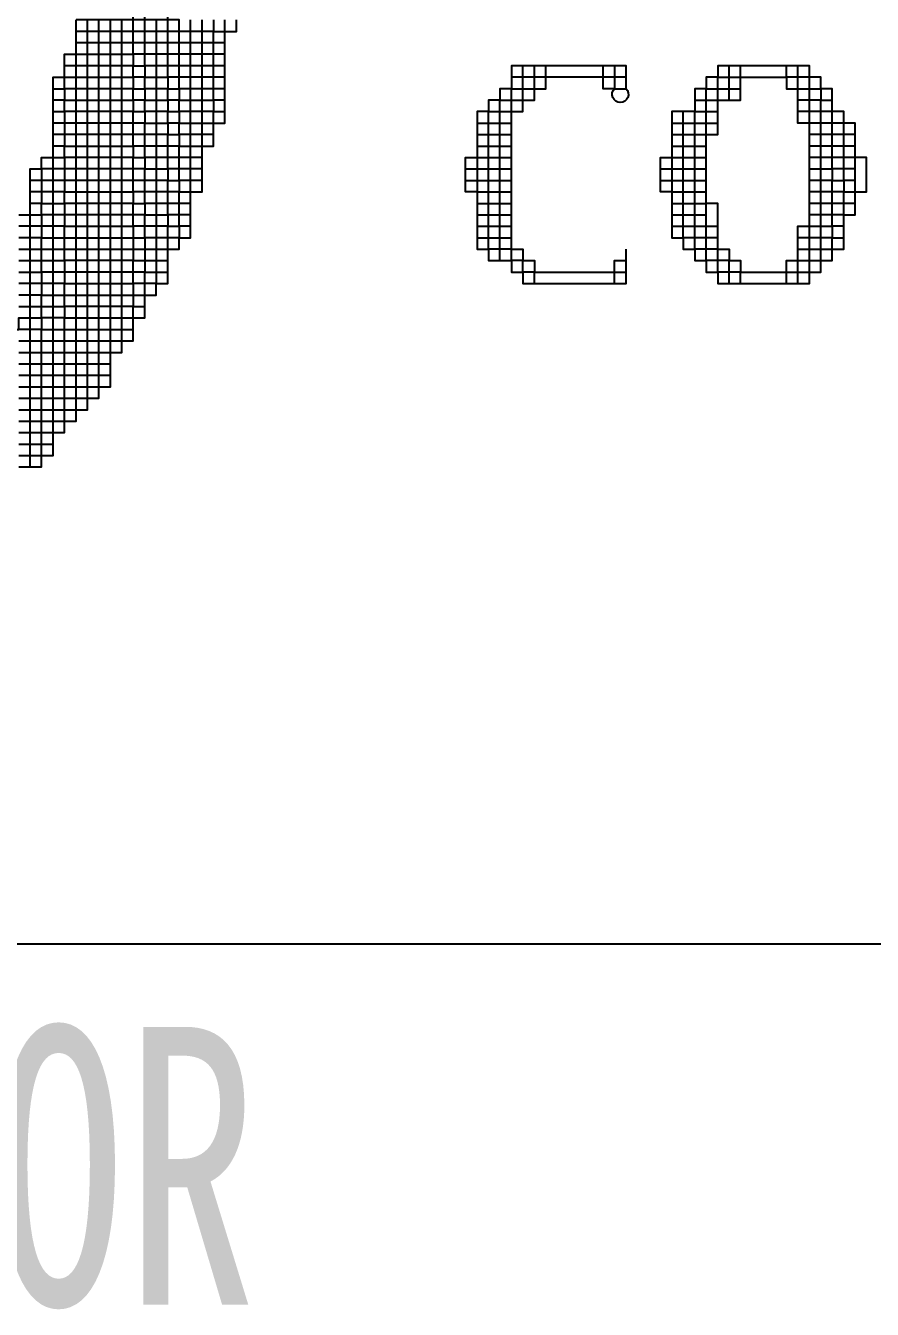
# Model space of a CAD drawing. Header units: millimetres. Extents: x 0 to 420, y 0 to 297.
# Drawn here: x 363.13 to 369.53, y 65.08 to 74.78 of the extents above; entities that cross this region are included whole.
import ezdxf
from ezdxf.enums import TextEntityAlignment as Align

# ---------------------------------------------------------------- set-up
doc = ezdxf.new("R2010")
doc.units = ezdxf.units.MM
doc.layers.add('GPDRAW', color=1, linetype='Continuous')
doc.layers.add('TEXT', color=255, linetype='Continuous')
doc.styles.add('ECL', font='SIMFANG_2312.TTF', dxfattribs={"width": 0.7, "height": 3})
doc.styles.add('LXL', font='SIMFANG_2312.TTF', dxfattribs={"width": 0.7, "height": 3})

# ---------------------------------------------------------------- blocks, each defined once
blk = doc.blocks.new('*U69')
at = {"color": 32, "linetype": 'Continuous'}
for points in [[(-15.708, -1.961), (-15.559, -1.961), (-15.411, -1.961), (-15.411, -1.812), (-15.262, -1.812), (-15.114, -1.812), (-15.114, -1.664), (-14.965, -1.664), (-14.817, -1.664), (-14.668, -1.664), (-14.52, -1.664), (-14.371, -1.664), (-14.371, -1.515), (-14.371, -1.367), (-14.371, -1.218), (-14.371, -1.07), (-14.371, -0.921), (-14.371, -0.773), (-14.371, -0.624), (-14.371, -0.476), (-14.371, -0.327), (-14.371, -0.179), (-14.371, -0.03), (-14.371, 0.118), (-14.371, 0.267), (-14.371, 0.415), (-14.371, 0.564), (-14.371, 0.712), (-14.371, 0.861), (-14.371, 1.009), (-14.371, 1.158), (-14.371, 1.306), (-14.371, 1.455), (-14.371, 1.603), (-14.371, 1.752), (-14.371, 1.9), (-14.371, 2.049), (-14.371, 2.197), (-14.371, 2.346), (-14.371, 2.494)], [(-13.48, -0.179), (-13.629, -0.179), (-13.629, -0.03), (-13.777, -0.03), (-13.777, 0.118), (-13.926, 0.118), (-14.074, 0.118), (-14.074, 0.267), (-14.223, 0.267), (-14.223, 0.415), (-14.371, 0.415), (-14.52, 0.415), (-14.668, 0.415), (-14.817, 0.415), (-14.965, 0.415), (-15.114, 0.415), (-15.114, 0.267), (-15.262, 0.267), (-15.411, 0.267), (-15.411, 0.118), (-15.559, 0.118)]]:
    blk.add_lwpolyline(points, dxfattribs=at)
at = {"color": 15, "linetype": 'Continuous'}
for points in [[(-15.708, -3.297), (-15.559, -3.297), (-15.411, -3.297), (-15.411, -3.149), (-15.411, -3), (-15.411, -2.852), (-15.411, -2.703), (-15.411, -2.555), (-15.262, -2.555), (-15.114, -2.555), (-14.965, -2.555), (-14.965, -2.406), (-14.965, -2.258), (-14.965, -2.109), (-14.965, -1.961), (-14.965, -1.812), (-14.965, -1.664), (-14.965, -1.515), (-14.965, -1.367), (-14.965, -1.218), (-14.965, -1.07), (-14.965, -0.921), (-14.965, -0.773), (-14.965, -0.624), (-14.965, -0.476), (-14.965, -0.327), (-14.965, -0.179), (-14.965, -0.03), (-14.965, 0.118), (-14.965, 0.267), (-14.965, 0.415), (-14.965, 0.564), (-14.965, 0.712), (-14.965, 0.861), (-14.965, 1.009), (-14.965, 1.158), (-14.965, 1.306), (-14.965, 1.455), (-14.965, 1.603), (-14.965, 1.752), (-14.965, 1.9), (-14.965, 2.049), (-14.965, 2.197), (-14.965, 2.346), (-14.965, 2.494)], [(-15.559, -3.297), (-15.559, -3.149), (-15.559, -3), (-15.559, -2.852), (-15.559, -2.703), (-15.559, -2.555), (-15.559, -2.406), (-15.559, -2.258), (-15.559, -2.109), (-15.559, -1.961), (-15.559, -1.812), (-15.559, -1.664), (-15.559, -1.515), (-15.559, -1.367), (-15.559, -1.218), (-15.559, -1.07), (-15.559, -0.921), (-15.559, -0.773), (-15.559, -0.624), (-15.559, -0.476), (-15.559, -0.327), (-15.559, -0.179), (-15.559, -0.03), (-15.559, 0.118), (-15.559, 0.267), (-15.559, 0.415), (-15.559, 0.564), (-15.411, 0.564), (-15.411, 0.712), (-15.262, 0.712), (-15.114, 0.712), (-15.114, 0.861), (-14.965, 0.861), (-14.817, 0.861), (-14.668, 0.861), (-14.52, 0.861), (-14.371, 0.861), (-14.223, 0.861), (-14.223, 0.712), (-14.074, 0.712), (-14.074, 0.564), (-13.926, 0.564), (-13.777, 0.564), (-13.777, 0.415), (-13.629, 0.415), (-13.629, 0.267), (-13.48, 0.267), (-13.332, 0.267), (-13.332, 0.415), (-13.332, 0.564), (-13.332, 0.712), (-13.332, 0.861), (-13.332, 1.009), (-13.332, 1.158), (-13.332, 1.306), (-13.332, 1.455), (-13.332, 1.603), (-13.332, 1.752), (-13.332, 1.9), (-13.332, 2.049), (-13.332, 2.197), (-13.332, 2.346), (-13.332, 2.494)], [(-15.708, -2.852), (-15.559, -2.852), (-15.411, -2.852), (-15.262, -2.852), (-15.114, -2.852), (-15.114, -2.703), (-14.965, -2.703), (-14.965, -2.555), (-14.817, -2.555), (-14.817, -2.406), (-14.668, -2.406), (-14.668, -2.258), (-14.52, -2.258), (-14.52, -2.109), (-14.52, -1.961), (-14.52, -1.812), (-14.52, -1.664), (-14.52, -1.515), (-14.52, -1.367), (-14.52, -1.218), (-14.52, -1.07), (-14.52, -0.921), (-14.52, -0.773), (-14.52, -0.624), (-14.52, -0.476), (-14.52, -0.327), (-14.52, -0.179), (-14.52, -0.03), (-14.52, 0.118), (-14.52, 0.267), (-14.52, 0.415), (-14.52, 0.564), (-14.52, 0.712), (-14.52, 0.861), (-14.52, 1.009), (-14.52, 1.158), (-14.52, 1.306), (-14.52, 1.455), (-14.52, 1.603), (-14.52, 1.752), (-14.52, 1.9), (-14.52, 2.049), (-14.52, 2.197), (-14.52, 2.346), (-14.52, 2.494)]]:
    blk.add_lwpolyline(points, dxfattribs=at)
at = {"color": 22, "linetype": 'Continuous'}
for points in [[(-15.708, -2.555), (-15.559, -2.555), (-15.411, -2.555), (-15.411, -2.406), (-15.262, -2.406), (-15.114, -2.406), (-14.965, -2.406), (-14.817, -2.406), (-14.817, -2.258), (-14.817, -2.109), (-14.817, -1.961), (-14.817, -1.812), (-14.817, -1.664), (-14.817, -1.515), (-14.817, -1.367), (-14.817, -1.218), (-14.817, -1.07), (-14.817, -0.921), (-14.817, -0.773), (-14.817, -0.624), (-14.817, -0.476), (-14.817, -0.327), (-14.817, -0.179), (-14.817, -0.03), (-14.817, 0.118), (-14.817, 0.267), (-14.817, 0.415), (-14.817, 0.564), (-14.817, 0.712), (-14.817, 0.861), (-14.817, 1.009), (-14.817, 1.158), (-14.817, 1.306), (-14.817, 1.455), (-14.817, 1.603), (-14.817, 1.752), (-14.817, 1.9), (-14.817, 2.049), (-14.817, 2.197), (-14.817, 2.346), (-14.817, 2.494)], [(-15.708, -2.109), (-15.559, -2.109), (-15.411, -2.109), (-15.411, -1.961), (-15.262, -1.961), (-15.114, -1.961), (-15.114, -1.812), (-14.965, -1.812), (-14.817, -1.812), (-14.668, -1.812), (-14.52, -1.812), (-14.371, -1.812), (-14.371, -1.664), (-14.223, -1.664), (-14.223, -1.515), (-14.223, -1.367), (-14.074, -1.367), (-14.074, -1.218), (-14.074, -1.07), (-13.926, -1.07), (-13.926, -0.921), (-13.777, -0.921), (-13.777, -0.773), (-13.777, -0.624), (-13.777, -0.476), (-13.629, -0.476), (-13.629, -0.327), (-13.48, -0.327), (-13.48, -0.179), (-13.48, -0.03), (-13.48, 0.118), (-13.48, 0.267), (-13.48, 0.415), (-13.48, 0.564), (-13.48, 0.712), (-13.48, 0.861), (-13.48, 1.009), (-13.48, 1.158), (-13.48, 1.306), (-13.48, 1.455), (-13.48, 1.603), (-13.48, 1.752), (-13.48, 1.9), (-13.48, 2.049), (-13.48, 2.197), (-13.48, 2.346), (-13.48, 2.494)], [(-15.708, -2.703), (-15.559, -2.703), (-15.411, -2.703), (-15.262, -2.703), (-15.114, -2.703), (-15.114, -2.555), (-15.114, -2.406), (-15.114, -2.258), (-14.965, -2.258), (-14.817, -2.258), (-14.668, -2.258), (-14.668, -2.109), (-14.668, -1.961), (-14.668, -1.812), (-14.668, -1.664), (-14.668, -1.515), (-14.668, -1.367), (-14.668, -1.218), (-14.668, -1.07), (-14.668, -0.921), (-14.668, -0.773), (-14.668, -0.624), (-14.668, -0.476), (-14.668, -0.327), (-14.668, -0.179), (-14.668, -0.03), (-14.668, 0.118), (-14.668, 0.267), (-14.668, 0.415), (-14.668, 0.564), (-14.668, 0.712), (-14.668, 0.861), (-14.668, 1.009), (-14.668, 1.158), (-14.668, 1.306), (-14.668, 1.455), (-14.668, 1.603), (-14.668, 1.752), (-14.668, 1.9), (-14.668, 2.049), (-14.668, 2.197), (-14.668, 2.346), (-14.668, 2.494)], [(-15.708, -3), (-15.559, -3), (-15.411, -3), (-15.262, -3)]]:
    blk.add_lwpolyline(points, dxfattribs=at)
at = {"color": 34, "linetype": 'Continuous'}
blk.add_lwpolyline([(-13.926, 2.494), (-13.926, 2.346), (-13.926, 2.197), (-13.926, 2.049), (-13.926, 1.9), (-13.926, 1.752), (-13.926, 1.603), (-13.926, 1.455), (-13.926, 1.306), (-13.926, 1.158), (-13.926, 1.009), (-13.926, 0.861), (-13.926, 0.712), (-13.926, 0.564), (-13.926, 0.415), (-13.926, 0.267), (-13.926, 0.118), (-13.926, -0.03), (-13.926, -0.179), (-13.926, -0.327), (-13.926, -0.476), (-13.926, -0.624), (-13.926, -0.773), (-13.926, -0.921), (-14.074, -0.921), (-14.074, -0.773), (-14.223, -0.773), (-14.223, -0.624), (-14.371, -0.624), (-14.52, -0.624), (-14.668, -0.624), (-14.817, -0.624), (-14.965, -0.624), (-15.114, -0.624), (-15.114, -0.773), (-15.262, -0.773), (-15.411, -0.773), (-15.411, -0.921), (-15.559, -0.921), (-15.708, -0.921)], dxfattribs=at)
at = {"color": 13, "linetype": 'Continuous'}
for points in [[(-15.262, 1.306), (-15.114, 1.306), (-15.114, 1.455), (-14.965, 1.455), (-14.817, 1.455), (-14.668, 1.455), (-14.52, 1.455), (-14.371, 1.455), (-14.223, 1.455), (-14.223, 1.306), (-14.074, 1.306), (-14.074, 1.158), (-13.926, 1.158), (-13.777, 1.158), (-13.777, 1.009), (-13.629, 1.009), (-13.629, 0.861), (-13.48, 0.861), (-13.332, 0.861), (-13.183, 0.861), (-13.183, 1.009), (-13.183, 1.158), (-13.035, 1.158), (-13.035, 1.306), (-13.035, 1.455), (-13.035, 1.603), (-13.035, 1.752), (-13.035, 1.9), (-13.035, 2.049), (-13.035, 2.197), (-13.035, 2.346), (-13.035, 2.494)], [(-13.183, 2.494), (-13.183, 2.346), (-13.035, 2.346), (-12.886, 2.346), (-12.886, 2.494)], [(-13.035, 2.197), (-13.183, 2.197), (-13.183, 2.346), (-13.332, 2.346), (-13.48, 2.346), (-13.629, 2.346), (-13.629, 2.494), (-13.777, 2.494), (-13.777, 2.643), (-13.926, 2.643), (-14.074, 2.643), (-14.074, 2.791), (-14.223, 2.791), (-14.223, 2.94), (-14.371, 2.94), (-14.52, 2.94), (-14.668, 2.94), (-14.817, 2.94), (-14.965, 2.94)], [(-13.035, 2.049), (-13.183, 2.049), (-13.183, 2.197), (-13.332, 2.197), (-13.48, 2.197), (-13.629, 2.197), (-13.629, 2.346), (-13.777, 2.346), (-13.777, 2.494), (-13.926, 2.494), (-14.074, 2.494), (-14.074, 2.643), (-14.223, 2.643), (-14.223, 2.791), (-14.371, 2.791), (-14.52, 2.791), (-14.668, 2.791), (-14.817, 2.791), (-14.965, 2.791)], [(-13.035, 1.9), (-13.183, 1.9), (-13.183, 2.049), (-13.332, 2.049), (-13.48, 2.049), (-13.629, 2.049), (-13.629, 2.197), (-13.777, 2.197), (-13.777, 2.346), (-13.926, 2.346), (-14.074, 2.346), (-14.074, 2.494), (-14.223, 2.494), (-14.223, 2.643), (-14.371, 2.643), (-14.52, 2.643), (-14.668, 2.643), (-14.817, 2.643), (-14.965, 2.643)], [(-13.035, 1.752), (-13.183, 1.752), (-13.183, 1.9), (-13.332, 1.9), (-13.48, 1.9), (-13.629, 1.9), (-13.629, 2.049), (-13.777, 2.049), (-13.777, 2.197), (-13.926, 2.197), (-14.074, 2.197), (-14.074, 2.346), (-14.223, 2.346), (-14.223, 2.494), (-14.371, 2.494), (-14.52, 2.494), (-14.668, 2.494), (-14.817, 2.494), (-14.965, 2.494)], [(-13.035, 1.603), (-13.183, 1.603), (-13.183, 1.752), (-13.332, 1.752), (-13.48, 1.752), (-13.629, 1.752), (-13.629, 1.9), (-13.777, 1.9), (-13.777, 2.049), (-13.926, 2.049), (-14.074, 2.049), (-14.074, 2.197), (-14.223, 2.197), (-14.223, 2.346), (-14.371, 2.346), (-14.52, 2.346), (-14.668, 2.346), (-14.817, 2.346), (-14.965, 2.346)], [(-13.035, 1.455), (-13.183, 1.455), (-13.183, 1.603), (-13.332, 1.603), (-13.48, 1.603), (-13.629, 1.603), (-13.629, 1.752), (-13.777, 1.752), (-13.777, 1.9), (-13.926, 1.9), (-14.074, 1.9), (-14.074, 2.049), (-14.223, 2.049), (-14.223, 2.197), (-14.371, 2.197), (-14.52, 2.197), (-14.668, 2.197), (-14.817, 2.197), (-14.965, 2.197)], [(-15.708, -3.149), (-15.559, -3.149), (-15.411, -3.149), (-15.262, -3.149), (-15.262, -3), (-15.262, -2.852), (-15.262, -2.703), (-15.262, -2.555), (-15.262, -2.406), (-15.262, -2.258), (-15.262, -2.109), (-15.262, -1.961), (-15.262, -1.812), (-15.262, -1.664), (-15.262, -1.515), (-15.262, -1.367), (-15.262, -1.218), (-15.262, -1.07), (-15.262, -0.921), (-15.262, -0.773), (-15.262, -0.624), (-15.262, -0.476), (-15.262, -0.327), (-15.262, -0.179), (-15.262, -0.03), (-15.262, 0.118), (-15.262, 0.267), (-15.262, 0.415), (-15.262, 0.564), (-15.262, 0.712), (-15.262, 0.861), (-15.262, 1.009), (-15.262, 1.158), (-15.262, 1.306), (-15.262, 1.455), (-15.262, 1.603), (-15.262, 1.752), (-15.114, 1.752), (-15.114, 1.9), (-15.114, 2.049), (-14.965, 2.049), (-14.817, 2.049), (-14.668, 2.049), (-14.52, 2.049), (-14.371, 2.049), (-14.223, 2.049), (-14.223, 1.9), (-14.074, 1.9), (-14.074, 1.752), (-13.926, 1.752), (-13.777, 1.752), (-13.777, 1.603), (-13.629, 1.603), (-13.629, 1.455), (-13.48, 1.455), (-13.332, 1.455), (-13.183, 1.455), (-13.183, 1.306), (-13.035, 1.306)], [(-15.262, 1.603), (-15.114, 1.603), (-15.114, 1.752), (-14.965, 1.752), (-14.817, 1.752), (-14.668, 1.752), (-14.52, 1.752), (-14.371, 1.752), (-14.223, 1.752), (-14.223, 1.603), (-14.074, 1.603), (-14.074, 1.455), (-13.926, 1.455), (-13.777, 1.455), (-13.777, 1.306), (-13.629, 1.306), (-13.629, 1.158), (-13.48, 1.158), (-13.332, 1.158), (-13.183, 1.158), (-13.183, 1.306), (-13.332, 1.306), (-13.48, 1.306), (-13.629, 1.306), (-13.629, 1.455), (-13.777, 1.455), (-13.777, 1.603), (-13.926, 1.603), (-14.074, 1.603), (-14.074, 1.752), (-14.223, 1.752), (-14.223, 1.9), (-14.371, 1.9), (-14.52, 1.9), (-14.668, 1.9), (-14.817, 1.9), (-14.965, 1.9), (-15.114, 1.9)], [(-13.183, 1.009), (-13.332, 1.009), (-13.48, 1.009), (-13.629, 1.009), (-13.629, 1.158), (-13.777, 1.158), (-13.777, 1.306), (-13.926, 1.306), (-14.074, 1.306), (-14.074, 1.455), (-14.223, 1.455), (-14.223, 1.603), (-14.371, 1.603), (-14.52, 1.603), (-14.668, 1.603), (-14.817, 1.603), (-14.965, 1.603), (-15.114, 1.603), (-15.114, 1.455), (-15.262, 1.455)], [(-13.332, 0.712), (-13.48, 0.712), (-13.629, 0.712), (-13.629, 0.861), (-13.777, 0.861), (-13.777, 1.009), (-13.926, 1.009), (-14.074, 1.009), (-14.074, 1.158), (-14.223, 1.158), (-14.223, 1.306), (-14.371, 1.306), (-14.52, 1.306), (-14.668, 1.306), (-14.817, 1.306), (-14.965, 1.306), (-15.114, 1.306), (-15.114, 1.158), (-15.262, 1.158)], [(-13.332, 0.564), (-13.48, 0.564), (-13.629, 0.564), (-13.629, 0.712), (-13.777, 0.712), (-13.777, 0.861), (-13.926, 0.861), (-14.074, 0.861), (-14.074, 1.009), (-14.223, 1.009), (-14.223, 1.158), (-14.371, 1.158), (-14.52, 1.158), (-14.668, 1.158), (-14.817, 1.158), (-14.965, 1.158), (-15.114, 1.158), (-15.114, 1.009), (-15.262, 1.009)], [(-13.332, 0.415), (-13.48, 0.415), (-13.629, 0.415), (-13.629, 0.564), (-13.777, 0.564), (-13.777, 0.712), (-13.926, 0.712), (-14.074, 0.712), (-14.074, 0.861), (-14.223, 0.861), (-14.223, 1.009), (-14.371, 1.009), (-14.52, 1.009), (-14.668, 1.009), (-14.817, 1.009), (-14.965, 1.009), (-15.114, 1.009), (-15.114, 0.861), (-15.262, 0.861)], [(-13.48, 0.118), (-13.629, 0.118), (-13.629, 0.267), (-13.777, 0.267), (-13.777, 0.415), (-13.926, 0.415), (-14.074, 0.415), (-14.074, 0.564), (-14.223, 0.564), (-14.223, 0.712), (-14.371, 0.712), (-14.52, 0.712), (-14.668, 0.712), (-14.817, 0.712), (-14.965, 0.712), (-15.114, 0.712), (-15.114, 0.564), (-15.262, 0.564), (-15.411, 0.564), (-15.411, 0.415), (-15.559, 0.415)], [(-13.48, -0.03), (-13.629, -0.03), (-13.629, 0.118), (-13.777, 0.118), (-13.777, 0.267), (-13.926, 0.267), (-14.074, 0.267), (-14.074, 0.415), (-14.223, 0.415), (-14.223, 0.564), (-14.371, 0.564), (-14.52, 0.564), (-14.668, 0.564), (-14.817, 0.564), (-14.965, 0.564), (-15.114, 0.564), (-15.114, 0.415), (-15.262, 0.415), (-15.411, 0.415), (-15.411, 0.267), (-15.559, 0.267)], [(-15.708, -0.03), (-15.559, -0.03), (-15.411, -0.03), (-15.411, 0.118), (-15.262, 0.118), (-15.114, 0.118), (-15.114, 0.267), (-14.965, 0.267), (-14.817, 0.267), (-14.668, 0.267), (-14.52, 0.267), (-14.371, 0.267), (-14.223, 0.267), (-14.223, 0.118), (-14.074, 0.118), (-14.074, -0.03), (-13.926, -0.03), (-13.777, -0.03), (-13.777, -0.179), (-13.629, -0.179), (-13.629, -0.327), (-13.777, -0.327), (-13.777, -0.179), (-13.926, -0.179), (-14.074, -0.179), (-14.074, -0.03), (-14.223, -0.03), (-14.223, 0.118), (-14.371, 0.118), (-14.52, 0.118), (-14.668, 0.118), (-14.817, 0.118), (-14.965, 0.118), (-15.114, 0.118), (-15.114, -0.03), (-15.262, -0.03), (-15.411, -0.03), (-15.411, -0.179), (-15.559, -0.179), (-15.708, -0.179)], [(-15.708, -0.476), (-15.559, -0.476), (-15.411, -0.476), (-15.411, -0.327), (-15.262, -0.327), (-15.114, -0.327), (-15.114, -0.179), (-14.965, -0.179), (-14.817, -0.179), (-14.668, -0.179), (-14.52, -0.179), (-14.371, -0.179), (-14.223, -0.179), (-14.223, -0.327), (-14.074, -0.327), (-14.074, -0.476), (-13.926, -0.476), (-13.777, -0.476), (-13.777, -0.327), (-13.926, -0.327), (-14.074, -0.327), (-14.074, -0.179), (-14.223, -0.179), (-14.223, -0.03), (-14.371, -0.03), (-14.52, -0.03), (-14.668, -0.03), (-14.817, -0.03), (-14.965, -0.03), (-15.114, -0.03), (-15.114, -0.179), (-15.262, -0.179), (-15.411, -0.179), (-15.411, -0.327), (-15.559, -0.327), (-15.708, -0.327)], [(-16.45, -1.664), (-16.302, -1.664), (-16.153, -1.664), (-16.005, -1.664), (-15.856, -1.664), (-15.856, -1.515), (-15.708, -1.515), (-15.708, -1.367), (-15.559, -1.367), (-15.411, -1.367), (-15.411, -1.218), (-15.262, -1.218), (-15.114, -1.218), (-15.114, -1.07), (-14.965, -1.07), (-14.817, -1.07), (-14.668, -1.07), (-14.52, -1.07), (-14.371, -1.07), (-14.223, -1.07), (-14.223, -1.218), (-14.074, -1.218)], [(-15.708, -1.812), (-15.559, -1.812), (-15.411, -1.812), (-15.411, -1.664), (-15.262, -1.664), (-15.114, -1.664), (-15.114, -1.515), (-14.965, -1.515), (-14.817, -1.515), (-14.668, -1.515), (-14.52, -1.515), (-14.371, -1.515), (-14.223, -1.515)], [(-15.708, -2.258), (-15.559, -2.258), (-15.411, -2.258), (-15.411, -2.109), (-15.262, -2.109), (-15.114, -2.109), (-15.114, -1.961), (-14.965, -1.961), (-14.817, -1.961), (-14.668, -1.961), (-14.52, -1.961)], [(-15.708, -2.406), (-15.559, -2.406), (-15.411, -2.406), (-15.411, -2.258), (-15.262, -2.258), (-15.114, -2.258), (-15.114, -2.109), (-14.965, -2.109), (-14.817, -2.109), (-14.668, -2.109), (-14.52, -2.109)]]:
    blk.add_lwpolyline(points, dxfattribs=at)
at = {"color": 251, "linetype": 'Continuous'}
blk.add_lwpolyline([(-7.986, 1.9), (-7.986, 1.752), (-7.986, 1.603), (-7.837, 1.603), (-7.837, 1.752), (-7.837, 1.9), (-9.322, 1.9), (-9.322, 1.752), (-9.322, 1.603), (-9.471, 1.603), (-9.471, 1.455), (-9.619, 1.455), (-9.619, 1.306), (-9.768, 1.306), (-9.768, 1.158), (-9.768, 1.009), (-9.768, 0.861), (-9.768, 0.712), (-9.768, 0.564), (-9.768, 0.415), (-9.768, 0.267), (-9.768, 0.118), (-9.768, -0.03), (-9.768, -0.179), (-9.768, -0.327), (-9.768, -0.476), (-9.619, -0.476), (-9.619, -0.624), (-9.471, -0.624), (-9.322, -0.624), (-9.322, -0.773), (-9.174, -0.773), (-9.174, -0.921), (-9.025, -0.921), (-8.877, -0.921), (-8.728, -0.921), (-8.58, -0.921), (-8.431, -0.921), (-8.283, -0.921), (-8.134, -0.921), (-7.986, -0.921), (-7.986, -0.773), (-7.837, -0.773)], dxfattribs=at)
at = {"color": 159, "linetype": 'Continuous'}
blk.add_lwpolyline([(-9.322, -0.476), (-9.471, -0.476), (-9.619, -0.476), (-9.619, -0.327), (-9.619, -0.179), (-9.619, -0.03), (-9.619, 0.118), (-9.619, 0.267), (-9.619, 0.415), (-9.619, 0.564), (-9.619, 0.712), (-9.619, 0.861), (-9.619, 1.009), (-9.619, 1.158), (-9.619, 1.306), (-9.471, 1.306), (-9.471, 1.455), (-9.322, 1.455), (-9.322, 1.603), (-9.174, 1.603), (-9.025, 1.603), (-9.025, 1.752), (-9.025, 1.9)], dxfattribs=at)
at = {"color": 157, "linetype": 'Continuous'}
for points in [[(-9.471, -0.624), (-9.471, -0.476), (-9.471, -0.327), (-9.471, -0.179), (-9.471, -0.03), (-9.471, 0.118), (-9.471, 0.267), (-9.471, 0.415), (-9.471, 0.564), (-9.471, 0.712), (-9.471, 0.861), (-9.471, 1.009), (-9.471, 1.158), (-9.471, 1.306), (-9.322, 1.306), (-9.174, 1.306), (-9.174, 1.455), (-9.025, 1.455), (-9.025, 1.603), (-8.877, 1.603), (-8.877, 1.752), (-8.877, 1.9)], [(-7.243, 0.861), (-7.095, 0.861), (-6.946, 0.861), (-6.798, 0.861)], [(-9.768, 0.712), (-9.619, 0.712), (-9.471, 0.712), (-9.322, 0.712)], [(-7.243, 0.712), (-7.095, 0.712), (-6.946, 0.712), (-6.798, 0.712)], [(-4.867, 0.415), (-5.016, 0.415), (-5.016, 0.564), (-5.164, 0.564), (-5.164, 0.712), (-5.313, 0.712), (-5.461, 0.712)], [(-4.867, 0.118), (-5.016, 0.118), (-5.016, 0.267), (-5.164, 0.267), (-5.164, 0.415), (-5.313, 0.415), (-5.461, 0.415)], [(-9.768, 0.267), (-9.619, 0.267), (-9.471, 0.267), (-9.322, 0.267)], [(-7.243, 0.267), (-7.095, 0.267), (-6.946, 0.267), (-6.798, 0.267)], [(-9.768, 0.118), (-9.619, 0.118), (-9.471, 0.118), (-9.322, 0.118)], [(-7.243, 0.118), (-7.095, 0.118), (-6.946, 0.118), (-6.798, 0.118)]]:
    blk.add_lwpolyline(points, dxfattribs=at)
at = {"color": 165, "linetype": 'Continuous'}
for points in [[(-9.025, -0.921), (-9.025, -0.773), (-9.174, -0.773), (-9.174, -0.624), (-9.322, -0.624), (-9.322, -0.476), (-9.322, -0.327), (-9.322, -0.179), (-9.322, -0.03), (-9.322, 0.118), (-9.322, 0.267), (-9.322, 0.415), (-9.322, 0.564), (-9.322, 0.712), (-9.322, 0.861), (-9.322, 1.009), (-9.322, 1.158), (-9.322, 1.306), (-9.322, 1.455), (-9.174, 1.455), (-9.174, 1.603), (-9.174, 1.752), (-9.174, 1.9)], [(-6.501, 1.455), (-6.501, 1.603), (-6.501, 1.752), (-6.501, 1.9)]]:
    blk.add_lwpolyline(points, dxfattribs=at)
at = {"color": 147, "linetype": 'Continuous'}
for points in [[(-7.837, 1.752), (-7.986, 1.752), (-8.134, 1.752), (-8.134, 1.9)], [(-9.916, 0.564), (-9.768, 0.564), (-9.619, 0.564), (-9.471, 0.564), (-9.322, 0.564)], [(-7.392, 0.564), (-7.243, 0.564), (-7.095, 0.564), (-6.946, 0.564), (-6.798, 0.564)], [(-9.916, 0.415), (-9.768, 0.415), (-9.619, 0.415), (-9.471, 0.415), (-9.322, 0.415)], [(-7.392, 0.415), (-7.243, 0.415), (-7.095, 0.415), (-6.946, 0.415), (-6.798, 0.415)]]:
    blk.add_lwpolyline(points, dxfattribs=at)
at = {"color": 175, "linetype": 'Continuous'}
for points in [[(-5.461, 0.564), (-5.313, 0.564), (-5.164, 0.564), (-5.164, 0.415), (-5.016, 0.415), (-5.016, 0.267), (-4.867, 0.267), (-4.867, 0.415), (-4.867, 0.564), (-4.867, 0.712), (-4.867, 0.861), (-4.867, 1.009), (-4.867, 1.158), (-5.016, 1.158), (-5.016, 1.306), (-5.164, 1.306), (-5.164, 1.455), (-5.164, 1.603), (-5.313, 1.603), (-5.313, 1.752), (-5.461, 1.752), (-5.461, 1.9), (-6.649, 1.9), (-6.649, 1.752), (-6.798, 1.752), (-6.798, 1.603), (-6.946, 1.603), (-6.946, 1.455), (-6.946, 1.306), (-7.243, 1.306), (-7.243, 1.158), (-7.243, 1.009), (-7.243, 0.861), (-7.243, 0.712), (-7.243, 0.564), (-7.243, 0.415), (-7.243, 0.267), (-7.243, 0.118), (-7.243, -0.03), (-7.243, -0.179), (-7.243, -0.327), (-7.095, -0.327), (-7.095, -0.476), (-6.946, -0.476), (-6.946, -0.624), (-6.798, -0.624), (-6.798, -0.773), (-6.649, -0.773), (-6.649, -0.921), (-6.501, -0.921), (-6.352, -0.921), (-6.204, -0.921), (-6.055, -0.921), (-5.907, -0.921), (-5.758, -0.921), (-5.61, -0.921), (-5.461, -0.921), (-5.461, -0.773), (-5.313, -0.773), (-5.313, -0.624), (-5.164, -0.624), (-5.164, -0.476), (-5.016, -0.476), (-5.016, -0.327), (-5.016, -0.179), (-5.016, -0.03), (-5.016, 0.118), (-5.164, 0.118), (-5.164, 0.267), (-5.313, 0.267), (-5.461, 0.267)], [(-7.243, 1.009), (-7.095, 1.009), (-6.946, 1.009), (-6.798, 1.009), (-6.798, 1.158), (-6.649, 1.158)], [(-7.243, -0.179), (-7.095, -0.179), (-6.946, -0.179), (-6.798, -0.179), (-6.649, -0.179)]]:
    blk.add_lwpolyline(points, dxfattribs=at)
at = {"color": 167, "linetype": 'Continuous'}
for points in [[(-6.352, -0.921), (-6.352, -0.773), (-6.501, -0.773), (-6.501, -0.624), (-6.649, -0.624), (-6.798, -0.624), (-6.798, -0.476), (-6.946, -0.476), (-6.946, -0.327), (-6.946, -0.179), (-6.946, -0.03), (-6.946, 0.118), (-6.946, 0.267), (-6.946, 0.415), (-6.946, 0.564), (-6.946, 0.712), (-6.946, 0.861), (-6.946, 1.009), (-6.946, 1.158), (-6.798, 1.158), (-6.798, 1.306), (-6.649, 1.306), (-6.649, 1.455), (-6.501, 1.455), (-6.352, 1.455), (-6.352, 1.603), (-6.352, 1.752), (-6.352, 1.9)], [(-6.946, 1.455), (-6.798, 1.455), (-6.798, 1.603), (-6.649, 1.603), (-6.649, 1.752), (-6.501, 1.752), (-6.352, 1.752), (-6.204, 1.752), (-6.055, 1.752), (-5.907, 1.752), (-5.758, 1.752), (-5.758, 1.603), (-5.61, 1.603), (-5.461, 1.603), (-5.313, 1.603), (-5.313, 1.455), (-5.164, 1.455)], [(-7.243, 1.158), (-7.095, 1.158), (-6.946, 1.158), (-6.946, 1.306), (-6.798, 1.306), (-6.798, 1.455), (-6.649, 1.455), (-6.649, 1.603), (-6.501, 1.603), (-6.352, 1.603)], [(-9.768, 1.158), (-9.619, 1.158), (-9.471, 1.158), (-9.322, 1.158)], [(-9.768, 1.009), (-9.619, 1.009), (-9.471, 1.009), (-9.322, 1.009)], [(-4.867, 0.712), (-5.016, 0.712), (-5.016, 0.861), (-5.164, 0.861), (-5.164, 1.009), (-5.313, 1.009), (-5.461, 1.009)], [(-9.768, 0.861), (-9.619, 0.861), (-9.471, 0.861), (-9.322, 0.861)], [(-4.867, 0.564), (-5.016, 0.564), (-5.016, 0.712), (-5.164, 0.712), (-5.164, 0.861), (-5.313, 0.861), (-5.461, 0.861)], [(-5.016, -0.03), (-5.164, -0.03), (-5.164, 0.118), (-5.313, 0.118), (-5.461, 0.118)], [(-9.768, -0.03), (-9.619, -0.03), (-9.471, -0.03), (-9.322, -0.03)], [(-7.243, -0.03), (-7.095, -0.03), (-6.946, -0.03), (-6.798, -0.03)], [(-9.768, -0.179), (-9.619, -0.179), (-9.471, -0.179), (-9.322, -0.179)], [(-9.768, -0.327), (-9.619, -0.327), (-9.471, -0.327), (-9.322, -0.327)]]:
    blk.add_lwpolyline(points, dxfattribs=at)
at = {"color": 252, "linetype": 'Continuous'}
for points in [[(-6.649, -0.476), (-6.501, -0.476), (-6.501, -0.624), (-6.352, -0.624), (-6.352, -0.773), (-5.758, -0.773), (-5.61, -0.773), (-5.461, -0.773), (-5.461, -0.624), (-5.461, -0.476), (-5.461, -0.327), (-5.461, -0.179), (-5.461, -0.03), (-5.461, 0.118), (-5.461, 0.267), (-5.461, 0.415), (-5.461, 0.564), (-5.461, 0.712), (-5.461, 0.861), (-5.461, 1.009), (-5.461, 1.158), (-5.61, 1.158), (-5.61, 1.306), (-5.61, 1.455), (-5.61, 1.603), (-5.61, 1.752), (-5.61, 1.9)], [(-7.986, -0.921), (-7.837, -0.921), (-7.837, -0.773), (-7.837, -0.624), (-7.837, -0.476)]]:
    blk.add_lwpolyline(points, dxfattribs=at)
at = {"color": 197, "linetype": 'Continuous'}
blk.add_lwpolyline([(-5.61, -0.921), (-5.61, -0.773), (-5.61, -0.624), (-5.461, -0.624), (-5.313, -0.624), (-5.313, -0.476), (-5.313, -0.327), (-5.313, -0.179), (-5.313, -0.03), (-5.313, 0.118), (-5.313, 0.267), (-5.313, 0.415), (-5.313, 0.564), (-5.313, 0.712), (-5.313, 0.861), (-5.313, 1.009), (-5.313, 1.158), (-5.461, 1.158), (-5.461, 1.306), (-5.461, 1.455), (-5.461, 1.603), (-5.461, 1.752), (-5.61, 1.752), (-5.758, 1.752), (-5.758, 1.9)], dxfattribs=at)
at = {"color": 251, "linetype": 'Continuous'}
blk.add_lwpolyline([(-7.837, 1.603, -2.414214), (-7.986, 1.603), (-8.134, 1.603), (-8.134, 1.752), (-8.283, 1.752), (-8.431, 1.752), (-8.58, 1.752), (-8.728, 1.752), (-8.877, 1.752), (-9.025, 1.752), (-9.174, 1.752), (-9.322, 1.752)], format="xyb", dxfattribs=at)
at = {"color": 177, "linetype": 'Continuous'}
for points in [[(-4.867, 1.009), (-5.016, 1.009), (-5.016, 1.158), (-5.164, 1.158), (-5.164, 1.306), (-5.313, 1.306), (-5.313, 1.455), (-5.461, 1.455), (-5.61, 1.455)], [(-4.867, 0.861), (-5.016, 0.861), (-5.016, 1.009), (-5.164, 1.009), (-5.164, 1.158), (-5.313, 1.158), (-5.313, 1.306), (-5.461, 1.306), (-5.61, 1.306)], [(-5.61, -0.476), (-5.461, -0.476), (-5.313, -0.476), (-5.164, -0.476), (-5.164, -0.327), (-5.313, -0.327), (-5.461, -0.327), (-5.61, -0.327)]]:
    blk.add_lwpolyline(points, dxfattribs=at)
at = {"color": 169, "linetype": 'Continuous'}
blk.add_lwpolyline([(-6.649, -0.476), (-6.798, -0.476), (-6.798, -0.327), (-6.946, -0.327), (-7.095, -0.327), (-7.095, -0.179), (-7.095, -0.03), (-7.095, 0.118), (-7.095, 0.267), (-7.095, 0.415), (-7.095, 0.564), (-7.095, 0.712), (-7.095, 0.861), (-7.095, 1.009), (-7.095, 1.158), (-7.095, 1.306)], dxfattribs=at)
at = {"color": 163, "linetype": 'Continuous'}
blk.add_lwpolyline([(-6.501, -0.921), (-6.501, -0.773), (-6.649, -0.773), (-6.649, -0.624), (-6.649, -0.476), (-6.649, -0.327), (-6.798, -0.327), (-6.798, -0.179), (-6.798, -0.03), (-6.798, 0.118), (-6.798, 0.267), (-6.798, 0.415), (-6.798, 0.564), (-6.798, 0.712), (-6.798, 0.861), (-6.798, 1.009), (-6.649, 1.009), (-6.649, 1.158), (-6.649, 1.306)], dxfattribs=at)
at = {"color": 8, "linetype": 'Continuous'}
for points in [[(-9.768, 0.267), (-9.916, 0.267), (-9.916, 0.415), (-9.916, 0.564), (-9.916, 0.712), (-9.768, 0.712)], [(-7.243, 0.267), (-7.392, 0.267), (-7.392, 0.415), (-7.392, 0.564), (-7.392, 0.712), (-7.243, 0.712)]]:
    blk.add_lwpolyline(points, dxfattribs=at)
at = {"color": 133, "linetype": 'Continuous'}
for points in [[(-5.016, -0.03), (-4.867, -0.03), (-4.867, 0.118), (-4.867, 0.267), (-4.719, 0.267), (-4.719, 0.415), (-4.719, 0.564), (-4.719, 0.712), (-4.867, 0.712)], [(-6.649, -0.327), (-6.649, -0.179), (-6.649, -0.03), (-6.649, 0.118), (-6.798, 0.118)]]:
    blk.add_lwpolyline(points, dxfattribs=at)
at = {"color": 75, "linetype": 'Continuous'}
blk.add_lwpolyline([(-15.708, -0.624), (-15.559, -0.624), (-15.411, -0.624), (-15.411, -0.476), (-15.262, -0.476), (-15.114, -0.476), (-15.114, -0.327), (-14.965, -0.327), (-14.817, -0.327), (-14.668, -0.327), (-14.52, -0.327), (-14.371, -0.327), (-14.223, -0.327), (-14.223, -0.476), (-14.074, -0.476), (-14.074, -0.624), (-13.926, -0.624), (-13.777, -0.624)], dxfattribs=at)
at = {"color": 187, "linetype": 'Continuous'}
blk.add_lwpolyline([(-5.016, -0.179), (-5.164, -0.179), (-5.164, -0.03), (-5.313, -0.03), (-5.461, -0.03)], dxfattribs=at)
at = {"color": 57, "linetype": 'Continuous'}
for points in [[(-15.708, -1.218), (-15.559, -1.218), (-15.411, -1.218), (-15.411, -1.07), (-15.262, -1.07), (-15.114, -1.07), (-15.114, -0.921), (-14.965, -0.921), (-14.817, -0.921), (-14.668, -0.921), (-14.52, -0.921), (-14.371, -0.921), (-14.223, -0.921), (-14.223, -1.07), (-14.074, -1.07), (-14.074, -0.921), (-14.223, -0.921), (-14.223, -0.773), (-14.371, -0.773), (-14.52, -0.773), (-14.668, -0.773), (-14.817, -0.773), (-14.965, -0.773), (-15.114, -0.773), (-15.114, -0.921), (-15.262, -0.921), (-15.411, -0.921), (-15.411, -1.07), (-15.559, -1.07), (-15.708, -1.07)], [(-15.708, -0.773), (-15.559, -0.773), (-15.411, -0.773), (-15.411, -0.624), (-15.262, -0.624), (-15.114, -0.624), (-15.114, -0.476), (-14.965, -0.476), (-14.817, -0.476), (-14.668, -0.476), (-14.52, -0.476), (-14.371, -0.476), (-14.223, -0.476), (-14.223, -0.624), (-14.074, -0.624), (-14.074, -0.773), (-13.926, -0.773), (-13.777, -0.773)]]:
    blk.add_lwpolyline(points, dxfattribs=at)
at = {"color": 185, "linetype": 'Continuous'}
blk.add_lwpolyline([(-5.758, -0.921), (-5.758, -0.773), (-5.758, -0.624), (-5.61, -0.624), (-5.61, -0.476), (-5.61, -0.327), (-5.61, -0.179), (-5.461, -0.179), (-5.313, -0.179), (-5.164, -0.179), (-5.164, -0.327), (-5.016, -0.327)], dxfattribs=at)
at = {"color": 155, "linetype": 'Continuous'}
blk.add_lwpolyline([(-9.322, -0.476), (-9.174, -0.476), (-9.174, -0.624), (-9.025, -0.624), (-9.025, -0.773), (-7.986, -0.773), (-7.986, -0.624), (-7.837, -0.624)], dxfattribs=at)
at = {"color": 64, "linetype": 'Continuous'}
blk.add_lwpolyline([(-15.708, -1.664), (-15.559, -1.664), (-15.411, -1.664), (-15.411, -1.515), (-15.262, -1.515), (-15.114, -1.515), (-15.114, -1.367), (-14.965, -1.367), (-14.817, -1.367), (-14.668, -1.367), (-14.52, -1.367), (-14.371, -1.367), (-14.223, -1.367), (-14.223, -1.218), (-14.371, -1.218), (-14.52, -1.218), (-14.668, -1.218), (-14.817, -1.218), (-14.965, -1.218), (-15.114, -1.218), (-15.114, -1.367), (-15.262, -1.367), (-15.411, -1.367), (-15.411, -1.515), (-15.559, -1.515), (-15.708, -1.515)], dxfattribs=at)
blk = doc.blocks.new('XXDAFRAM-CH-HENG-A3')
at = {"layer": 'GPDRAW'}
blk.add_line((415, 67.8384), (285.5, 67.8384), dxfattribs=at)
at = {"layer": 'TEXT', "xscale": 0.5833334012754957, "yscale": 0.5833334012751774, "zscale": 0.5833334012750713}
blk.add_blockref('*U69', (372.2418, 73.3674), dxfattribs=at)
at = {"linetype": 'Continuous', "style": 'ECL', "width": 0.7}
for tag, height, p in [('DESIGNSTATUS', 2.8, (407.0134, 52.2864)), ('ENDESIGNSTATUS', 2.8, (407.0134, 47.3753)), ('O', 2.8, (382.625, 42.4219)), ('G', 2.8, (408.525, 42.4219)), ('VEREN40', 2.8, (412.8417, 42.4219)), ('V', 2.8, (378.3083, 42.4219)), ('N', 2.8, (386.9417, 42.4219)), ('L', 2.8, (391.2583, 42.4219)), ('D', 2.8, (399.8917, 42.4219)), ('W', 2.8, (404.2083, 42.4219)), ('DWGNAME1', 3, (372.0218, 30.8899)), ('DWGENAME1', 3, (371.8333, 27.2261)), ('DWGNAME', 3, (371.8333, 27.1455)), ('DWGNAME2', 3, (371.8333, 23.3223)), ('DWGENAME', 3, (371.8333, 23.3029)), ('DWGENAME2', 3, (372.0571, 19.6424)), ('DWGNO', 3, (370.7195, 8.7194)), ('VEREN40', 3, (411.2237, 8.7194))]:
    blk.add_attdef(tag, text='', height=height, dxfattribs=at).set_placement(p, align=Align.MIDDLE)
at = {"style": 'ECL', "width": 0.7, "flags": 1}
for p in [(321.4722, 31.7944), (321.4722, 26.1944), (321.4722, 20.5944), (321.4722, 14.9944)]:
    blk.add_attdef('DATE', text='', height=3, dxfattribs=at).set_placement(p, align=Align.MIDDLE)
for tag, p in [('SJ1', (299.8889, 28.9944)), ('JH', (299.8889, 23.3944)), ('SH1', (299.8889, 17.7944)), ('PZ', (299.8889, 12.1944)), ('BL', (299.8889, 5))]:
    blk.add_attdef(tag, p, '', height=3, dxfattribs=at)
at = {"layer": 'GPDRAW', "style": 'LXL', "width": 0.7}
blk.add_text('SUBCONTRACTOR', height=2.1, dxfattribs=at).set_placement((351.8805, 65.1132))

msp = doc.modelspace()

# ---------------------------------------------------------------- block references
msp.add_blockref('XXDAFRAM-CH-HENG-A3', (0, 0))

doc.saveas('drawing.dxf')
